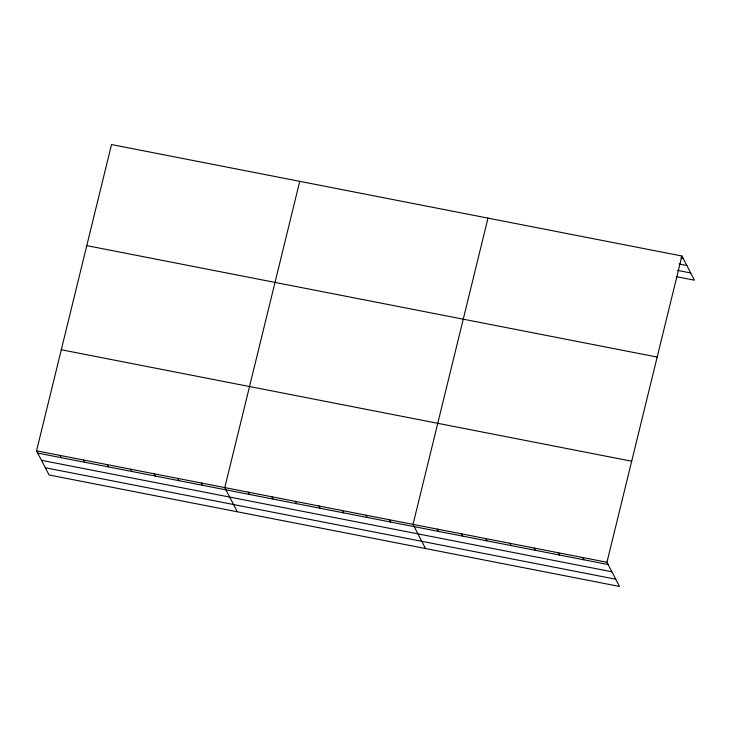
<?xml version="1.0" encoding="UTF-8"?>
<svg xmlns="http://www.w3.org/2000/svg" width="731" height="731" viewBox="0 0 731 731"><rect width="100%" height="100%" fill="white"/><g stroke="black" fill="none" stroke-linecap="round" stroke-linejoin="round"><path stroke-width="1.1" d="M681.922 256.014L606.949 562.267L619.477 586.436L49.078 474.986L36.55 450.817L111.523 144.564L681.922 256.014L694.45 280.183L676.824 276.738M299.756 181.343L224.782 487.595L237.31 511.764M487.988 218.121L413.015 524.374L425.543 548.542M680.899 257.851L683.101 258.281M679.136 264.001L686.848 265.508M677.482 270.369L690.704 272.955M86.779 245.634L657.178 357.075M61.294 349.756L631.694 461.206M36.55 450.817L606.949 562.267M37.729 453.083L608.128 564.533M41.475 460.311L611.874 571.761M45.331 467.758L615.73 579.208M582.708 557.525L583.886 559.8M558.466 552.791L559.644 555.057M534.224 548.058L535.403 550.324M509.982 543.316L511.161 545.591M485.74 538.583L486.919 540.849M461.499 533.849L462.677 536.115M437.257 529.107L438.436 531.373M389.486 519.778L390.665 522.044M365.957 515.181L367.136 517.447M342.428 510.585L343.607 512.851M318.899 505.98L320.077 508.255M295.37 501.384L296.548 503.659M271.841 496.788L273.019 499.054M248.312 492.191L249.49 494.458M201.253 482.999L202.432 485.265M177.724 478.403L178.903 480.669M154.195 473.807L155.374 476.073M130.666 469.211L131.845 471.477M107.137 464.605L108.316 466.881M83.608 460.009L84.787 462.275M60.079 455.413L61.258 457.679"/></g></svg>
